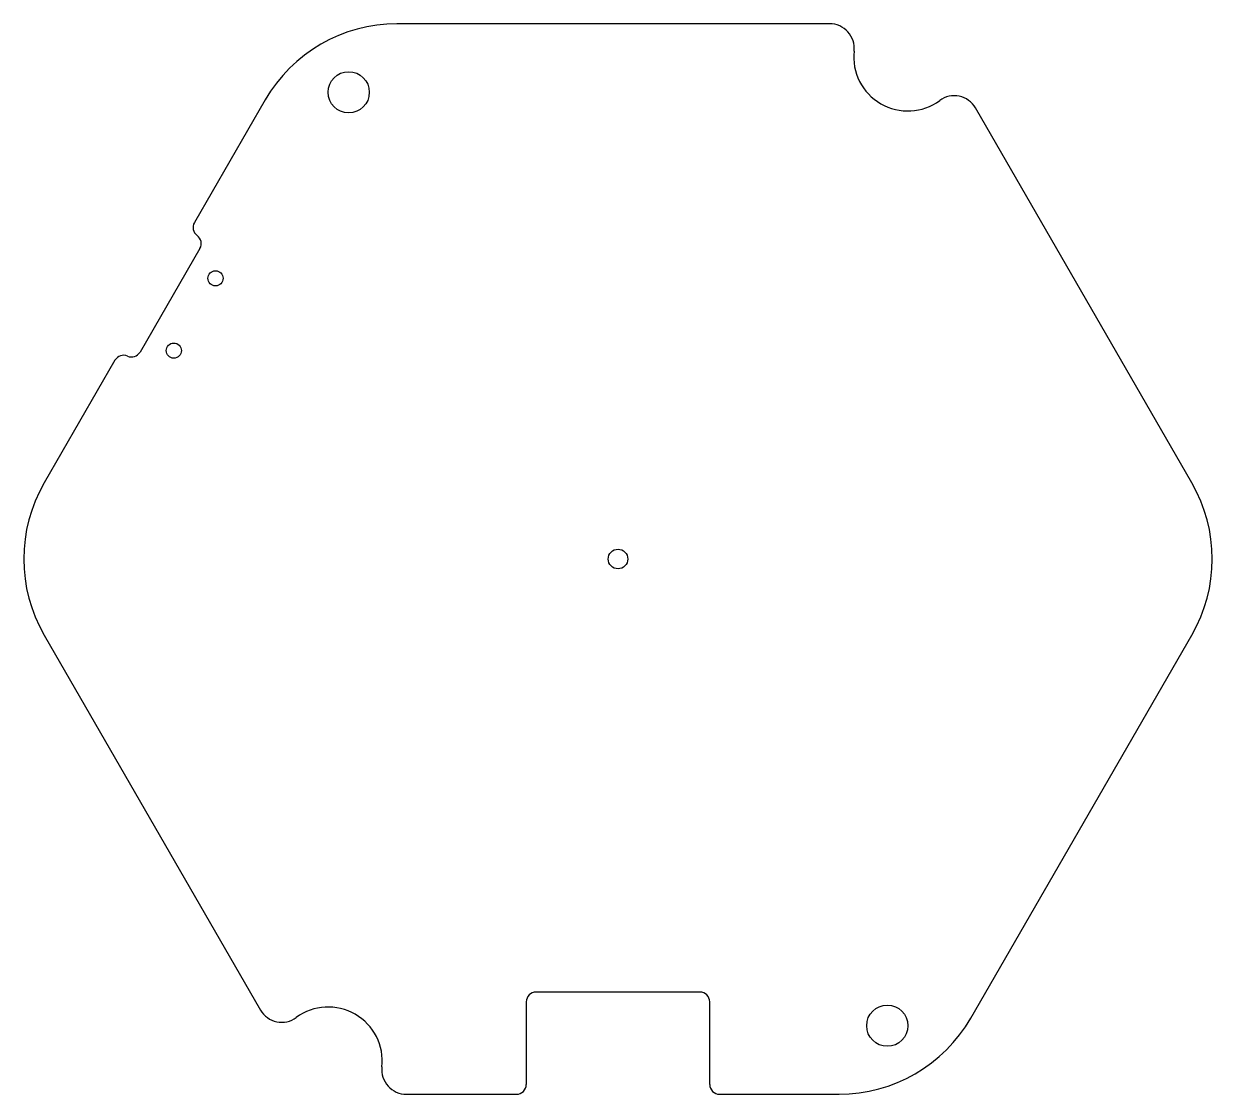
# Model space of a CAD drawing. Header units: millimetres. Extents: x -30.3 to 30.3, y -27.3 to 27.3.
import ezdxf

# ---------------------------------------------------------------- set-up
doc = ezdxf.new("R2010")
doc.units = ezdxf.units.MM

msp = doc.modelspace()

# ---------------------------------------------------------------- linework, layer by layer
at = {"color": 7, "linetype": 'Continuous', "lineweight": 25}
for p, q in [((10.782, 27.25), (-11.258, 27.25)), ((-17.97, 23.375), (-21.577, 17.128)), ((29.228, 3.875), (18.208, 22.963)), ((-21.295, 15.816), (-24.345, 10.534)), ((-25.622, 10.122), (-29.228, 3.875)), ((-29.228, -3.875), (-18.208, -22.963)), ((17.97, -23.375), (29.228, -3.875)), ((4.17, -22.05), (-4.17, -22.05)), ((-4.67, -22.55), (-4.67, -26.75)), ((4.67, -26.75), (4.67, -22.55)), ((-10.782, -27.25), (-5.17, -27.25)), ((5.17, -27.25), (11.258, -27.25))]:
    msp.add_line(p, q, dxfattribs=at)
for centre, radius in [((-13.718, 23.761), 1.05), ((-20.5, 14.29), 0.385), ((-22.625, 10.609), 0.385), ((0, 0), 0.5), ((13.718, -23.761), 1.05)]:
    msp.add_circle(centre, radius, dxfattribs=at)
for centre, radius, start, end in [((-11.258, 19.5), 7.75, 90, 150), ((10.782, 26), 1.25, 353.71607, 90), ((14.758, 25.562), 2.75, 173.71607, 306.28393), ((17.125, 22.338), 1.25, 30, 126.28393), ((-21.144, 16.878), 0.5, 150, 234.26083), ((-21.728, 16.066), 0.5, 330, 54.26083), ((-25.189, 9.872), 0.5, 65.73917, 150), ((-24.778, 10.784), 0.5, 245.73917, 330), ((-22.517, 0), 7.75, 150, 210), ((22.517, 0), 7.75, 330, 30), ((-4.17, -22.55), 0.5, 90, 180), ((4.17, -22.55), 0.5, 0, 90), ((-17.125, -22.338), 1.25, 210, 306.28393), ((-14.758, -25.562), 2.75, 353.71607, 126.28393), ((11.258, -19.5), 7.75, 270, 330), ((-10.782, -26), 1.25, 173.71607, 270), ((-5.17, -26.75), 0.5, 270, 0), ((5.17, -26.75), 0.5, 180, 270)]:
    msp.add_arc(centre, radius, start, end, dxfattribs=at)

doc.saveas('drawing.dxf')
